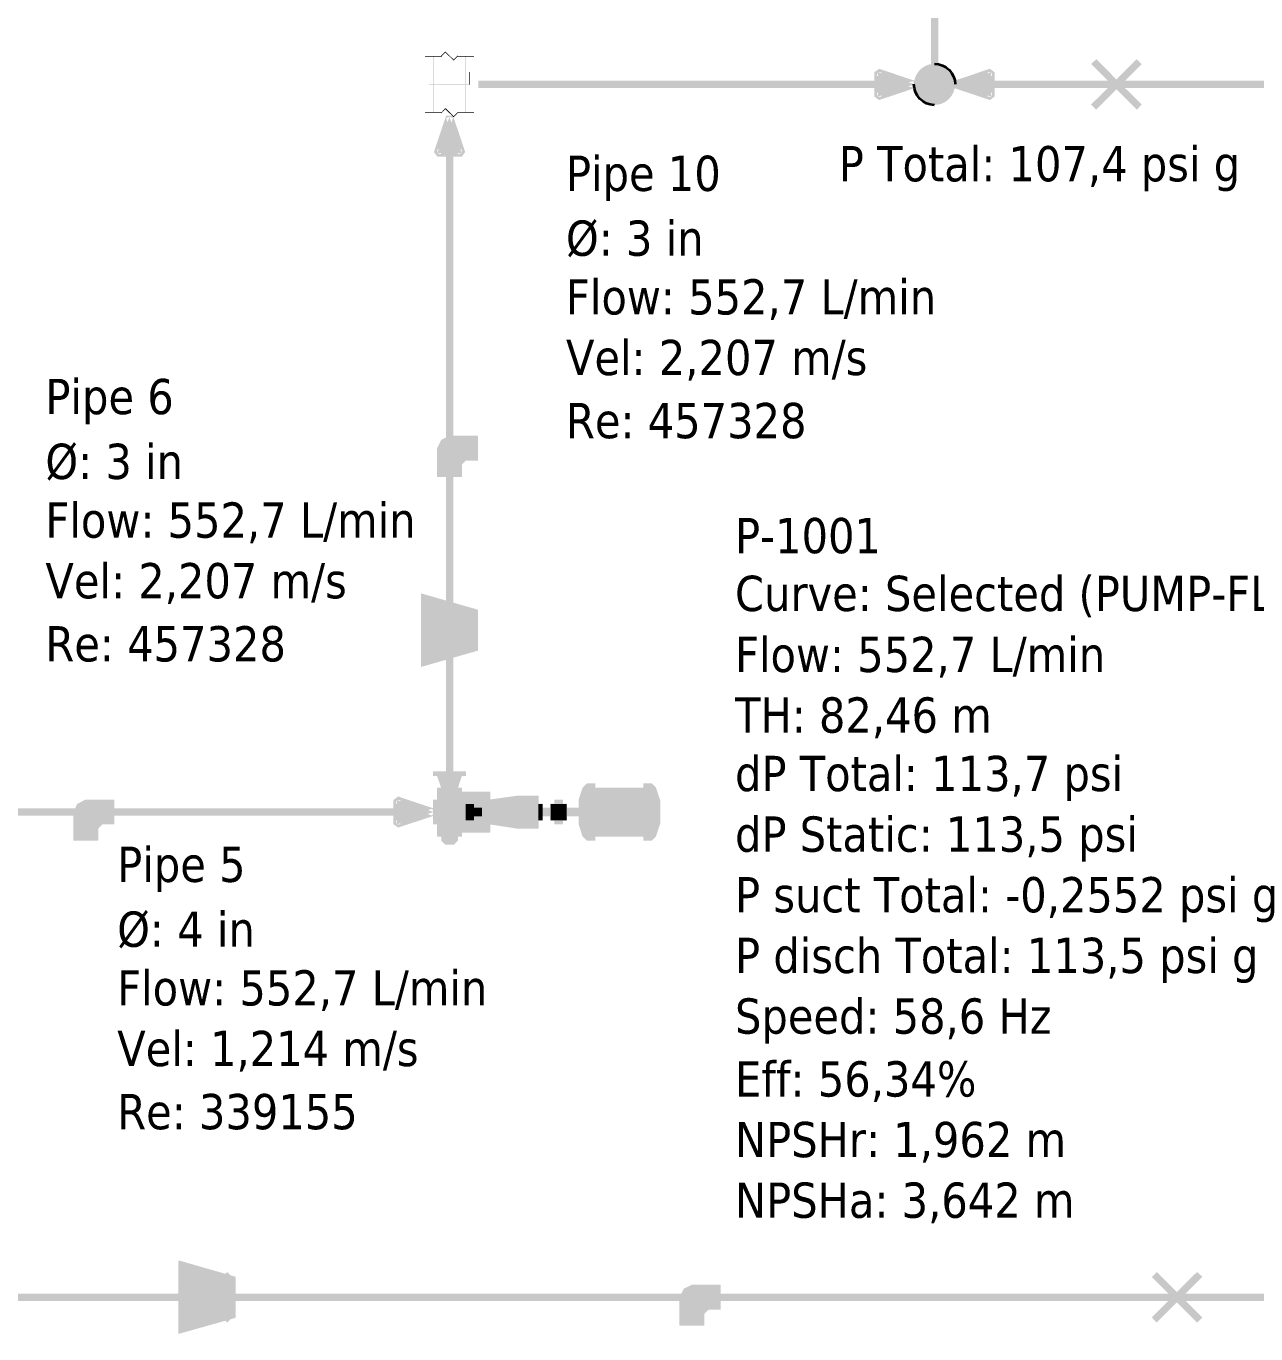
# Model space of a CAD drawing. Header units: inches. Extents: x 0.44 to 8.19, y 2.8 to 6.21.
# Drawn here: x 0.8499 to 1.1335, y 4.0575 to 4.359 of the extents above; entities that cross this region are included whole.
import ezdxf

# ---------------------------------------------------------------- set-up
doc = ezdxf.new("R2010")
doc.units = ezdxf.units.IN
doc.header["$MEASUREMENT"] = 0
for name, color, linetype in [('PDF2_Geometry', 7, 'Continuous'), ('PDF2_Solid Fills', 7, 'Continuous'), ('PDF2_Text', 7, 'Continuous')]:
    doc.layers.add(name, color=color, linetype=linetype)
doc.styles.add('PDF Tahoma', font='tahoma.ttf')

msp = doc.modelspace()

# ---------------------------------------------------------------- hatches: boundary and pattern name
at = {"layer": 'PDF2_Solid Fills', "true_color": 0x6e00ff, "transparency": 33554687}
for points in [[(1.0586, 4.35026), (1.0586, 4.61768), (1.06028, 4.61768), (1.06028, 4.34939), (1.0586, 4.34939)], [(0.95503, 4.3464), (1.04719, 4.3464), (1.04719, 4.34472), (0.95421, 4.34472), (0.95421, 4.3464)], [(0.94672, 4.18712), (0.94672, 4.33057), (0.9484, 4.33057), (0.9484, 4.18625), (0.94672, 4.18625)]]:
    msp.add_hatch(color=190, dxfattribs=at).paths.add_polyline_path(points)
at = {"layer": 'PDF2_Solid Fills', "transparency": 33554687}
for color, points in [(256, [(0.94194, 4.35215), (0.9439, 4.35215), (0.9439, 4.352), (0.94189, 4.352), (0.94189, 4.35215)]), (256, [(0.94569, 4.352), (0.94374, 4.352), (0.94374, 4.35215), (0.94581, 4.35215), (0.94581, 4.352)]), (256, [(0.9439, 4.35211), (0.9439, 4.33897), (0.94374, 4.33897), (0.94374, 4.35215), (0.9439, 4.35215)]), (256, [(0.94667, 4.35297), (0.94569, 4.352), (0.94558, 4.35211), (0.94661, 4.35314), (0.94672, 4.35303)]), (256, [(0.94846, 4.35113), (0.94656, 4.35297), (0.9465, 4.35303), (0.94661, 4.35314), (0.94667, 4.35308), (0.94857, 4.35124), (0.94863, 4.35118), (0.94851, 4.35107)]), (256, [(0.94949, 4.35206), (0.94851, 4.35107), (0.94835, 4.35118), (0.94846, 4.35124), (0.94943, 4.35221), (0.94954, 4.35211)]), (256, [(0.95128, 4.352), (0.94933, 4.352), (0.94933, 4.35215), (0.95139, 4.35215), (0.95139, 4.352)]), (256, [(0.95122, 4.33903), (0.95122, 4.35215), (0.95139, 4.35215), (0.95139, 4.33897), (0.95122, 4.33897)]), (256, [(0.95128, 4.35215), (0.95324, 4.35215), (0.95324, 4.352), (0.95122, 4.352), (0.95122, 4.35215)]), (1, [(1.09733, 4.35081), (1.10194, 4.34614), (1.10254, 4.3456), (1.1014, 4.3444), (1.09554, 4.35026), (1.09674, 4.3514)]), (1, [(1.10661, 4.34967), (1.10194, 4.345), (1.1014, 4.3444), (1.10021, 4.3456), (1.10081, 4.34614), (1.10607, 4.3514), (1.10721, 4.35026)]), (256, [(0.95215, 4.3456), (0.95215, 4.34847), (0.95231, 4.34847), (0.95231, 4.34549), (0.95215, 4.34549)]), (256, [(1.06407, 4.3456, 0.414086), (1.0594, 4.35026), (1.0594, 4.35026, 0.408498), (1.05474, 4.3456), (1.05474, 4.3456, 0.414061), (1.0594, 4.34093), (1.0594, 4.34093, 0.419627)]), (256, [(0.95221, 4.34549), (0.94282, 4.34549), (0.94282, 4.34565), (0.95231, 4.34565), (0.95231, 4.34549)]), (1, [(1.09614, 4.34153), (1.10081, 4.34614), (1.1014, 4.34674), (1.10254, 4.3456), (1.10194, 4.345), (1.09733, 4.34033), (1.09674, 4.33974), (1.09554, 4.34093)]), (1, [(1.10547, 4.34033), (1.10021, 4.3456), (1.1014, 4.34674), (1.10194, 4.34614), (1.10661, 4.34153), (1.10721, 4.34093), (1.10607, 4.33974)]), (256, [(0.94564, 4.33908), (0.94656, 4.34006), (0.94661, 4.34011), (0.94672, 4.33996), (0.94569, 4.33892), (0.94558, 4.33903)]), (256, [(0.94667, 4.34006), (0.94863, 4.33811), (0.94851, 4.338), (0.94846, 4.33806), (0.94656, 4.3399), (0.9465, 4.33996), (0.94661, 4.34011)]), (256, [(0.94194, 4.33914), (0.9439, 4.33914), (0.9439, 4.33897), (0.94189, 4.33897), (0.94189, 4.33914)]), (256, [(0.94385, 4.33914), (0.94581, 4.33914), (0.94581, 4.33897), (0.94374, 4.33897), (0.94374, 4.33914)]), (256, [(0.94846, 4.33817), (0.94943, 4.33914), (0.94954, 4.33903), (0.94851, 4.338), (0.94835, 4.33811)]), (256, [(0.94943, 4.33914), (0.95139, 4.33914), (0.95139, 4.33897), (0.94933, 4.33897), (0.94933, 4.33914)]), (256, [(0.95128, 4.33914), (0.95324, 4.33914), (0.95324, 4.33897), (0.95122, 4.33897), (0.95122, 4.33914)]), (256, [(0.94933, 4.17219), (0.94933, 4.18343), (0.94949, 4.18343), (0.94949, 4.1721), (0.94933, 4.1721)]), (256, [(0.95589, 4.17312), (0.95589, 4.18251), (0.95606, 4.18251), (0.95606, 4.17301), (0.95589, 4.17301)]), (256, [(0.98112, 4.18251), (0.9924, 4.18251), (0.9924, 4.18235), (0.98101, 4.18235), (0.98101, 4.18251)]), (256, [(0.96349, 4.18147), (0.96349, 4.17393), (0.96332, 4.17393), (0.96332, 4.18158), (0.96349, 4.18158)]), (256, [(0.97265, 4.17497), (0.97265, 4.18067), (0.97282, 4.18067), (0.97282, 4.17492), (0.97265, 4.17492)]), (256, [(0.98112, 4.18158), (0.9924, 4.18158), (0.9924, 4.18142), (0.98101, 4.18142), (0.98101, 4.18158)]), (256, [(0.98112, 4.18067), (0.9924, 4.18067), (0.9924, 4.1805), (0.98101, 4.1805), (0.98101, 4.18067)]), (256, [(0.98112, 4.17974), (0.9924, 4.17974), (0.9924, 4.17958), (0.98101, 4.17958), (0.98101, 4.17974)]), (256, [(0.95221, 4.17871), (0.95503, 4.17871), (0.95503, 4.17686), (0.95221, 4.17686)]), (256, [(0.96804, 4.17871), (0.97737, 4.17871), (0.97737, 4.17686), (0.96804, 4.17686)]), (256, [(0.98112, 4.17876), (0.9924, 4.17876), (0.9924, 4.1786), (0.98101, 4.1786), (0.98101, 4.17876)]), (256, [(0.98112, 4.17785), (0.9924, 4.17785), (0.9924, 4.17768), (0.98101, 4.17768), (0.98101, 4.17785)]), (256, [(0.98112, 4.17692), (0.9924, 4.17692), (0.9924, 4.17676), (0.98101, 4.17676), (0.98101, 4.17692)]), (256, [(0.98112, 4.176), (0.9924, 4.176), (0.9924, 4.17583), (0.98101, 4.17583), (0.98101, 4.176)]), (256, [(0.98112, 4.17507), (0.9924, 4.17507), (0.9924, 4.17492), (0.98101, 4.17492), (0.98101, 4.17507)]), (256, [(0.98112, 4.17415), (0.9924, 4.17415), (0.9924, 4.17393), (0.98101, 4.17393), (0.98101, 4.17415)]), (256, [(0.98112, 4.17318), (0.9924, 4.17318), (0.9924, 4.17301), (0.98101, 4.17301), (0.98101, 4.17318)]), (1, [(0.88753, 4.07118), (0.89279, 4.06592), (0.89165, 4.06472), (0.88579, 4.07058), (0.88699, 4.07172)]), (1, [(0.89686, 4.06999), (0.89219, 4.06532), (0.89165, 4.06472), (0.89046, 4.06592), (0.89626, 4.07172), (0.89746, 4.07058)]), (1, [(1.11128, 4.07118), (1.11654, 4.06592), (1.11535, 4.06472), (1.11475, 4.06532), (1.11014, 4.06999), (1.10954, 4.07058), (1.11068, 4.07172)]), (1, [(1.12061, 4.06999), (1.11535, 4.06472), (1.11421, 4.06592), (1.11475, 4.06651), (1.11942, 4.07118), (1.12001, 4.07172), (1.12121, 4.07058)]), (1, [(0.88639, 4.06185), (0.89165, 4.06711), (0.89279, 4.06592), (0.88753, 4.06065), (0.88699, 4.06006), (0.88579, 4.06125)]), (1, [(0.89572, 4.06065), (0.89046, 4.06592), (0.89165, 4.06711), (0.89219, 4.06651), (0.89746, 4.06125), (0.89626, 4.06006)]), (1, [(1.11014, 4.06185), (1.11475, 4.06651), (1.11535, 4.06711), (1.11654, 4.06592), (1.11068, 4.06006), (1.10954, 4.06125)]), (1, [(1.11942, 4.06065), (1.11475, 4.06532), (1.11421, 4.06592), (1.11535, 4.06711), (1.12121, 4.06125), (1.12001, 4.06006)])]:
    msp.add_hatch(color=color, dxfattribs=at).paths.add_polyline_path(points)
h = msp.add_hatch(color=256, dxfattribs=at)
h.paths.add_polyline_path([(1.04665, 4.34918), (1.05501, 4.34636), (1.05501, 4.34478), (1.04665, 4.34196), (1.04551, 4.34278), (1.04551, 4.34836)], flags=0)
h.paths.add_polyline_path([(1.04719, 4.34836), (1.04719, 4.34278), (1.04639, 4.34278), (1.04611, 4.34358), (1.05453, 4.34636), (1.05474, 4.3456), (1.05453, 4.34478), (1.04611, 4.3476), (1.04639, 4.34836)], flags=0)
h = msp.add_hatch(color=256, dxfattribs=at)
h.paths.add_polyline_path([(1.06401, 4.3456, 0.412489), (1.0594, 4.35015)], flags=0)
h.paths.add_polyline_path([(1.0594, 4.35015, 0.409313), (1.05485, 4.3456)], flags=0)
h.paths.add_polyline_path([(1.05485, 4.3456, 0.412461), (1.0594, 4.34099)], flags=0)
h.paths.add_polyline_path([(1.0594, 4.34099, 0.41565), (1.06401, 4.3456)], flags=0)
h.paths.add_polyline_path([(1.0594, 4.34082, 0.409869), (1.06418, 4.3456)], flags=0)
h.paths.add_polyline_path([(1.0594, 4.35032, 0.413128), (1.05469, 4.3456)], flags=0)
at = {"layer": 'PDF2_Solid Fills', "true_color": 0x808080, "transparency": 33554687}
h = msp.add_hatch(color=8, dxfattribs=at)
h.paths.add_polyline_path([(1.07221, 4.34196), (1.06381, 4.34478), (1.06381, 4.34636), (1.07221, 4.34918), (1.07329, 4.34836), (1.07329, 4.34278)], flags=0)
h.paths.add_polyline_path([(1.07167, 4.34278), (1.07167, 4.34836), (1.07249, 4.34836), (1.07275, 4.3476), (1.06435, 4.34478), (1.06407, 4.3456), (1.06435, 4.34636), (1.07275, 4.34358), (1.07249, 4.34278)], flags=0)
for points in [[(1.21978, 4.34472), (1.06326, 4.34472), (1.06326, 4.3464), (1.2206, 4.3464), (1.2206, 4.34472)], [(0.98112, 4.18338), (0.99231, 4.18338), (0.99231, 4.17219), (0.98112, 4.17219)], [(0.97086, 4.17964), (0.97461, 4.17964), (0.97461, 4.17589), (0.97086, 4.17589)], [(0.97179, 4.18056), (0.97369, 4.18056), (0.97369, 4.17497), (0.97179, 4.17497)], [(0.78722, 4.06674), (1.22433, 4.06674), (1.22433, 4.06506), (0.7864, 4.06506), (0.7864, 4.06674)]]:
    msp.add_hatch(color=8, dxfattribs=at).paths.add_polyline_path(points)
at = {"layer": 'PDF2_Solid Fills', "transparency": 33554687}
h = msp.add_hatch(color=256, dxfattribs=at)
h.paths.add_polyline_path([(0.94396, 4.32997), (0.94678, 4.33838), (0.94835, 4.33838), (0.95117, 4.32997), (0.95036, 4.32889), (0.94476, 4.32889)], flags=0)
h.paths.add_polyline_path([(0.94476, 4.33057), (0.95036, 4.33057), (0.95036, 4.32975), (0.94954, 4.32949), (0.94678, 4.33783), (0.94754, 4.33811), (0.94835, 4.33783), (0.94553, 4.32949), (0.94476, 4.32975)], flags=0)
at = {"layer": 'PDF2_Solid Fills', "true_color": 0x6e00ff, "transparency": 33554687}
h = msp.add_hatch(color=190, dxfattribs=at)
h.paths.add_polyline_path([(0.94467, 4.25515), (0.94467, 4.26167), (0.94472, 4.26172), (0.94564, 4.26357), (0.94564, 4.26361), (0.94754, 4.26454), (0.9541, 4.26454), (0.95415, 4.26449), (0.95415, 4.2589), (0.9541, 4.25879), (0.95128, 4.25879), (0.95128, 4.2589), (0.95133, 4.25885), (0.95042, 4.25786), (0.95036, 4.25797), (0.95047, 4.25797), (0.95047, 4.25515), (0.95036, 4.25504), (0.94476, 4.25504)], flags=0)
h.paths.add_polyline_path([(0.94476, 4.25521), (0.95036, 4.25521), (0.95036, 4.25515), (0.95025, 4.25515), (0.95025, 4.25792), (0.95031, 4.25803), (0.95122, 4.25896), (0.9541, 4.25896), (0.9541, 4.2589), (0.954, 4.2589), (0.954, 4.26449), (0.9541, 4.26449), (0.9541, 4.26438), (0.94754, 4.26438), (0.94754, 4.26449), (0.9476, 4.26438), (0.94575, 4.26346), (0.94569, 4.26357), (0.94575, 4.26351), (0.94482, 4.26161), (0.94476, 4.26167), (0.94482, 4.26167), (0.94482, 4.25515), (0.94476, 4.25515)], flags=0)
at = {"layer": 'PDF2_Solid Fills', "true_color": 0xc0c0c0, "transparency": 33554687}
for points in [[(0.94476, 4.25515), (0.94476, 4.26167), (0.94569, 4.26357), (0.94754, 4.26449), (0.9541, 4.26449), (0.9541, 4.2589), (0.95128, 4.2589), (0.95036, 4.25792), (0.95036, 4.25515)], [(0.94103, 4.22814), (0.94103, 4.21132), (0.9541, 4.21506), (0.9541, 4.22439)], [(0.86083, 4.17122), (0.86083, 4.17779), (0.86182, 4.17964), (0.86367, 4.18056), (0.87017, 4.18056), (0.87017, 4.17497), (0.8674, 4.17497), (0.86649, 4.17404), (0.86649, 4.17122)], [(0.95128, 4.18056), (0.95503, 4.18056), (0.95503, 4.17497), (0.95128, 4.17497)], [(0.8851, 4.07428), (0.8851, 4.05751), (0.89817, 4.06125), (0.89817, 4.07058)], [(1.00071, 4.0594), (1.00071, 4.06592), (1.00162, 4.06776), (1.00347, 4.06868), (1.01004, 4.06868), (1.01004, 4.0631), (1.00722, 4.0631), (1.00629, 4.06218), (1.00629, 4.0594)]]:
    msp.add_hatch(color=9, dxfattribs=at).paths.add_polyline_path(points)
at = {"layer": 'PDF2_Solid Fills', "true_color": 0x6e00ff, "transparency": 33554687}
h = msp.add_hatch(color=190, dxfattribs=at)
h.paths.add_polyline_path([(0.94114, 4.22814), (0.94114, 4.21132), (0.94103, 4.21132), (0.94103, 4.21143), (0.95404, 4.21517), (0.9541, 4.21506), (0.954, 4.21506), (0.954, 4.22439), (0.9541, 4.22439), (0.95404, 4.22428), (0.94103, 4.22803), (0.94103, 4.22814)], flags=0)
h.paths.add_polyline_path([(0.94108, 4.22819), (0.9541, 4.22444), (0.95415, 4.22439), (0.95415, 4.21506), (0.9541, 4.215), (0.94108, 4.21126), (0.94097, 4.21132), (0.94097, 4.22814)], flags=0)
at = {"layer": 'PDF2_Solid Fills', "transparency": 33554687}
h = msp.add_hatch(color=256, dxfattribs=at)
h.paths.add_polyline_path([(0.94385, 4.18718), (0.95128, 4.18718), (0.95139, 4.18712), (0.95139, 4.18614), (0.95128, 4.18608), (0.94385, 4.18608), (0.94374, 4.18614), (0.94374, 4.18712)], flags=0)
h.paths.add_polyline_path([(0.9439, 4.18712), (0.9439, 4.18614), (0.94385, 4.18614), (0.94385, 4.18625), (0.95128, 4.18625), (0.95128, 4.18614), (0.95122, 4.18614), (0.95122, 4.18712), (0.95128, 4.18712), (0.95128, 4.18701), (0.94385, 4.18701), (0.94385, 4.18712)], flags=0)
at = {"layer": 'PDF2_Solid Fills', "true_color": 0x00c000, "transparency": 33554687}
for points in [[(0.94385, 4.18712), (0.95128, 4.18712), (0.95128, 4.18615), (0.94385, 4.18615)], [(0.94476, 4.18614), (0.95036, 4.18614), (0.94943, 4.18338), (0.94943, 4.17122), (0.94851, 4.17031), (0.94661, 4.17031), (0.94569, 4.17122), (0.94569, 4.18338)], [(0.94476, 4.18338), (0.94568, 4.18338), (0.94568, 4.17219), (0.94476, 4.17219)], [(0.94943, 4.18338), (0.95035, 4.18338), (0.95035, 4.17219), (0.94943, 4.17219)], [(0.95036, 4.18246), (0.95687, 4.18246), (0.95687, 4.17312), (0.95036, 4.17312)], [(0.97928, 4.18431), (0.98112, 4.18431), (0.98112, 4.17122), (0.97928, 4.17122), (0.97831, 4.17219), (0.97737, 4.17497), (0.97737, 4.18056), (0.97831, 4.18338)], [(0.99229, 4.18431), (0.99419, 4.18431), (0.99511, 4.18338), (0.99604, 4.18056), (0.99604, 4.17497), (0.99511, 4.17219), (0.99419, 4.17122), (0.99229, 4.17122)], [(0.94385, 4.18056), (0.94476, 4.18056), (0.94476, 4.17497), (0.94385, 4.17497)], [(0.95128, 4.18056), (0.95219, 4.18056), (0.95219, 4.17497), (0.95128, 4.17497)], [(0.95128, 4.17964), (0.95318, 4.17964), (0.95318, 4.17589), (0.95128, 4.17589)], [(0.95687, 4.18056), (0.96343, 4.18147), (0.96804, 4.18147), (0.96804, 4.17404), (0.96343, 4.17404), (0.95687, 4.17497)], [(0.96804, 4.17964), (0.96901, 4.17964), (0.96901, 4.17589), (0.96804, 4.17589)]]:
    msp.add_hatch(color=92, dxfattribs=at).paths.add_polyline_path(points)
at = {"layer": 'PDF2_Solid Fills', "transparency": 33554687}
h = msp.add_hatch(color=256, dxfattribs=at)
h.paths.add_polyline_path([(0.94476, 4.18625), (0.95036, 4.18625), (0.95042, 4.18614), (0.94949, 4.18332), (0.94943, 4.18338), (0.94949, 4.18338), (0.94949, 4.17117), (0.94857, 4.17025), (0.94656, 4.17025), (0.94564, 4.17117), (0.94564, 4.18338), (0.94569, 4.18338), (0.94564, 4.18332), (0.94467, 4.18614)], flags=0)
h.paths.add_polyline_path([(0.94482, 4.18619), (0.94581, 4.18338), (0.94581, 4.17122), (0.94569, 4.17122), (0.94575, 4.17133), (0.94667, 4.17036), (0.94661, 4.17031), (0.94661, 4.17042), (0.94851, 4.17042), (0.94851, 4.17031), (0.94846, 4.17036), (0.94938, 4.17133), (0.94943, 4.17122), (0.94933, 4.17122), (0.94933, 4.18338), (0.95031, 4.18619), (0.95036, 4.18614), (0.95036, 4.18608), (0.94476, 4.18608), (0.94476, 4.18614)], flags=0)
h = msp.add_hatch(color=256, dxfattribs=at)
h.paths.add_polyline_path([(0.94476, 4.18343), (0.94569, 4.18343), (0.94581, 4.18338), (0.94581, 4.17219), (0.94569, 4.1721), (0.94476, 4.1721), (0.94467, 4.17219), (0.94467, 4.18338)], flags=0)
h.paths.add_polyline_path([(0.94482, 4.18338), (0.94482, 4.17219), (0.94476, 4.17219), (0.94476, 4.17225), (0.94569, 4.17225), (0.94569, 4.17219), (0.94564, 4.17219), (0.94564, 4.18338), (0.94569, 4.18338), (0.94569, 4.18326), (0.94476, 4.18326), (0.94476, 4.18338)], flags=0)
h = msp.add_hatch(color=256, dxfattribs=at)
h.paths.add_polyline_path([(0.95036, 4.18326), (0.94943, 4.18326), (0.94943, 4.18338), (0.94949, 4.18338), (0.94949, 4.17219), (0.94943, 4.17219), (0.94943, 4.17225), (0.95036, 4.17225), (0.95036, 4.17219), (0.95025, 4.17219), (0.95025, 4.18338), (0.95036, 4.18338)], flags=0)
h.paths.add_polyline_path([(0.95047, 4.18338), (0.95047, 4.17219), (0.95036, 4.1721), (0.94943, 4.1721), (0.94933, 4.17219), (0.94933, 4.18338), (0.94943, 4.18343), (0.95036, 4.18343)], flags=0)
h = msp.add_hatch(color=256, dxfattribs=at)
h.paths.add_polyline_path([(0.95036, 4.18251), (0.95687, 4.18251), (0.95697, 4.18246), (0.95697, 4.17312), (0.95687, 4.17301), (0.95036, 4.17301), (0.95025, 4.17312), (0.95025, 4.18246)], flags=0)
h.paths.add_polyline_path([(0.95047, 4.18246), (0.95047, 4.17312), (0.95036, 4.17312), (0.95036, 4.17318), (0.95687, 4.17318), (0.95687, 4.17312), (0.95682, 4.17312), (0.95682, 4.18246), (0.95687, 4.18246), (0.95687, 4.18235), (0.95036, 4.18235), (0.95036, 4.18246)], flags=0)
h = msp.add_hatch(color=256, dxfattribs=at)
h.paths.add_polyline_path([(0.97928, 4.1844), (0.98112, 4.1844), (0.98122, 4.18431), (0.98122, 4.17122), (0.98112, 4.17117), (0.97922, 4.17117), (0.97825, 4.17215), (0.97732, 4.17497), (0.97732, 4.18061), (0.97825, 4.18338), (0.97825, 4.18343), (0.97922, 4.18435)], flags=0)
h.paths.add_polyline_path([(0.97933, 4.18425), (0.9784, 4.18332), (0.97831, 4.18338), (0.9784, 4.18332), (0.97749, 4.18056), (0.97737, 4.18056), (0.97749, 4.18056), (0.97749, 4.17497), (0.97737, 4.17497), (0.97749, 4.17503), (0.9784, 4.17219), (0.97831, 4.17219), (0.9784, 4.17225), (0.97933, 4.17133), (0.97928, 4.17122), (0.97928, 4.17133), (0.98112, 4.17133), (0.98112, 4.17122), (0.98101, 4.17122), (0.98101, 4.18431), (0.98112, 4.18431), (0.98112, 4.18419), (0.97928, 4.18419), (0.97928, 4.18431)], flags=0)
h = msp.add_hatch(color=256, dxfattribs=at)
h.paths.add_polyline_path([(0.98112, 4.18343), (0.99229, 4.18343), (0.9924, 4.18338), (0.9924, 4.17219), (0.99229, 4.1721), (0.98112, 4.1721), (0.98101, 4.17219), (0.98101, 4.18338)], flags=0)
h.paths.add_polyline_path([(0.98122, 4.18338), (0.98122, 4.17219), (0.98112, 4.17219), (0.98112, 4.17225), (0.99229, 4.17225), (0.99229, 4.17219), (0.99224, 4.17219), (0.99224, 4.18338), (0.99229, 4.18338), (0.99229, 4.18326), (0.98112, 4.18326), (0.98112, 4.18338)], flags=0)
h = msp.add_hatch(color=256, dxfattribs=at)
h.paths.add_polyline_path([(0.99229, 4.1844), (0.99419, 4.1844), (0.99517, 4.18343), (0.99517, 4.18338), (0.9961, 4.18061), (0.99615, 4.18056), (0.99615, 4.17497), (0.9961, 4.17497), (0.99517, 4.17215), (0.99425, 4.17117), (0.99229, 4.17117), (0.99224, 4.17122), (0.99224, 4.18431)], flags=0)
h.paths.add_polyline_path([(0.9924, 4.18431), (0.9924, 4.17122), (0.99229, 4.17122), (0.99229, 4.17133), (0.99419, 4.17133), (0.99419, 4.17122), (0.99414, 4.17133), (0.99507, 4.17225), (0.99511, 4.17219), (0.99501, 4.17219), (0.99599, 4.17503), (0.99604, 4.17497), (0.99593, 4.17497), (0.99593, 4.18056), (0.99604, 4.18056), (0.99599, 4.18056), (0.99501, 4.18332), (0.99511, 4.18338), (0.99507, 4.18332), (0.99414, 4.18425), (0.99419, 4.18431), (0.99419, 4.18419), (0.99229, 4.18419), (0.99229, 4.18431)], flags=0)
at = {"layer": 'PDF2_Solid Fills', "true_color": 0x0008ff, "transparency": 33554687}
h = msp.add_hatch(color=5, dxfattribs=at)
h.paths.add_polyline_path([(0.86079, 4.17122), (0.86079, 4.17779), (0.86171, 4.17969), (0.86176, 4.17969), (0.86361, 4.18067), (0.87017, 4.18067), (0.87028, 4.18056), (0.87028, 4.17497), (0.87017, 4.17492), (0.8674, 4.17492), (0.8674, 4.17497), (0.86746, 4.17492), (0.86654, 4.17399), (0.86649, 4.17404), (0.86654, 4.17404), (0.86654, 4.17128), (0.86649, 4.17117), (0.86083, 4.17117), (0.86079, 4.17128)], flags=0)
h.paths.add_polyline_path([(0.86083, 4.17133), (0.86649, 4.17133), (0.86649, 4.17122), (0.86638, 4.17122), (0.86638, 4.1741), (0.86735, 4.17503), (0.8674, 4.17507), (0.87017, 4.17507), (0.87017, 4.17497), (0.87011, 4.17497), (0.87011, 4.18056), (0.87017, 4.18056), (0.87017, 4.1805), (0.86367, 4.1805), (0.86367, 4.18056), (0.86372, 4.1805), (0.86182, 4.17958), (0.86182, 4.17964), (0.86187, 4.17958), (0.86094, 4.17774), (0.86083, 4.17779), (0.86094, 4.17779), (0.86094, 4.17122), (0.86083, 4.17122)], flags=0)
at = {"layer": 'PDF2_Solid Fills', "transparency": 33554687}
h = msp.add_hatch(color=256, dxfattribs=at)
h.paths.add_polyline_path([(0.93571, 4.18137), (0.94412, 4.17854), (0.94412, 4.17697), (0.93571, 4.17421), (0.93462, 4.17497), (0.93462, 4.18056)], flags=0)
h.paths.add_polyline_path([(0.93625, 4.18056), (0.93625, 4.17497), (0.93544, 4.17497), (0.93517, 4.17578), (0.94358, 4.17854), (0.94385, 4.17779), (0.94358, 4.17697), (0.93517, 4.17979), (0.93544, 4.18056)], flags=0)
h = msp.add_hatch(color=256, dxfattribs=at)
h.paths.add_polyline_path([(0.94385, 4.18067), (0.94476, 4.18067), (0.94482, 4.18056), (0.94482, 4.17497), (0.94476, 4.17492), (0.94385, 4.17492), (0.94374, 4.17497), (0.94374, 4.18056)], flags=0)
h.paths.add_polyline_path([(0.9439, 4.18056), (0.9439, 4.17497), (0.94385, 4.17497), (0.94385, 4.17507), (0.94476, 4.17507), (0.94476, 4.17497), (0.94467, 4.17497), (0.94467, 4.18056), (0.94476, 4.18056), (0.94476, 4.1805), (0.94385, 4.1805), (0.94385, 4.18056)], flags=0)
h = msp.add_hatch(color=256, dxfattribs=at)
h.paths.add_polyline_path([(0.95128, 4.18067), (0.95503, 4.18067), (0.95508, 4.18056), (0.95508, 4.17497), (0.95503, 4.17492), (0.95128, 4.17492), (0.95122, 4.17497), (0.95122, 4.18056)], flags=0)
h.paths.add_polyline_path([(0.95139, 4.18056), (0.95139, 4.17497), (0.95128, 4.17497), (0.95128, 4.17507), (0.95503, 4.17507), (0.95503, 4.17497), (0.95492, 4.17497), (0.95492, 4.18056), (0.95503, 4.18056), (0.95503, 4.1805), (0.95128, 4.1805), (0.95128, 4.18056)], flags=0)
h = msp.add_hatch(color=256, dxfattribs=at)
h.paths.add_polyline_path([(0.95139, 4.18056), (0.95139, 4.17497), (0.95128, 4.17497), (0.95128, 4.17507), (0.95221, 4.17507), (0.95221, 4.17497), (0.95215, 4.17497), (0.95215, 4.18056), (0.95221, 4.18056), (0.95221, 4.1805), (0.95128, 4.1805), (0.95128, 4.18056)], flags=0)
h.paths.add_polyline_path([(0.95128, 4.18067), (0.95221, 4.18067), (0.95231, 4.18056), (0.95231, 4.17497), (0.95221, 4.17492), (0.95128, 4.17492), (0.95122, 4.17497), (0.95122, 4.18056)], flags=0)
h = msp.add_hatch(color=256, dxfattribs=at)
h.paths.add_polyline_path([(0.95324, 4.17964), (0.95324, 4.17589), (0.95318, 4.17583), (0.95128, 4.17583), (0.95122, 4.17589), (0.95122, 4.17964), (0.95128, 4.17974), (0.95318, 4.17974)], flags=0)
h.paths.add_polyline_path([(0.95318, 4.17958), (0.95128, 4.17958), (0.95128, 4.17964), (0.95139, 4.17964), (0.95139, 4.17589), (0.95128, 4.17589), (0.95128, 4.176), (0.95318, 4.176), (0.95318, 4.17589), (0.95307, 4.17589), (0.95307, 4.17964), (0.95318, 4.17964)], flags=0)
h = msp.add_hatch(color=256, dxfattribs=at)
h.paths.add_polyline_path([(0.95687, 4.18067), (0.96337, 4.18158), (0.96804, 4.18158), (0.96815, 4.18147), (0.96815, 4.17404), (0.96804, 4.17393), (0.96337, 4.17393), (0.95687, 4.17492), (0.95682, 4.17497), (0.95682, 4.18056)], flags=0)
h.paths.add_polyline_path([(0.95697, 4.18056), (0.95697, 4.17497), (0.95687, 4.17497), (0.95692, 4.17507), (0.96343, 4.17415), (0.96343, 4.17404), (0.96343, 4.17415), (0.96804, 4.17415), (0.96804, 4.17404), (0.96799, 4.17404), (0.96799, 4.18147), (0.96804, 4.18147), (0.96804, 4.18142), (0.96343, 4.18142), (0.96343, 4.18147), (0.96343, 4.18142), (0.95692, 4.1805), (0.95687, 4.18056)], flags=0)
h = msp.add_hatch(color=256, dxfattribs=at)
h.paths.add_polyline_path([(0.96804, 4.17974), (0.96903, 4.17974), (0.96907, 4.17964), (0.96907, 4.17589), (0.96903, 4.17583), (0.96804, 4.17583), (0.96799, 4.17589), (0.96799, 4.17964)], flags=0)
h.paths.add_polyline_path([(0.96815, 4.17964), (0.96815, 4.17589), (0.96804, 4.17589), (0.96804, 4.176), (0.96903, 4.176), (0.96903, 4.17589), (0.96892, 4.17589), (0.96892, 4.17964), (0.96903, 4.17964), (0.96903, 4.17958), (0.96804, 4.17958), (0.96804, 4.17964)], flags=0)
h = msp.add_hatch(color=256, dxfattribs=at)
h.paths.add_polyline_path([(0.97086, 4.17974), (0.97461, 4.17974), (0.97467, 4.17964), (0.97467, 4.17589), (0.97461, 4.17583), (0.97086, 4.17583), (0.97076, 4.17589), (0.97076, 4.17964)], flags=0)
h.paths.add_polyline_path([(0.97097, 4.17964), (0.97097, 4.17589), (0.97086, 4.17589), (0.97086, 4.176), (0.97461, 4.176), (0.97461, 4.17589), (0.9745, 4.17589), (0.9745, 4.17964), (0.97461, 4.17964), (0.97461, 4.17958), (0.97086, 4.17958), (0.97086, 4.17964)], flags=0)
h = msp.add_hatch(color=256, dxfattribs=at)
h.paths.add_polyline_path([(0.97179, 4.18067), (0.97368, 4.18067), (0.97374, 4.18056), (0.97374, 4.17497), (0.97368, 4.17492), (0.97179, 4.17492), (0.97174, 4.17497), (0.97174, 4.18056)], flags=0)
h.paths.add_polyline_path([(0.9719, 4.18056), (0.9719, 4.17497), (0.97179, 4.17497), (0.97179, 4.17507), (0.97368, 4.17507), (0.97368, 4.17497), (0.97358, 4.17497), (0.97358, 4.18056), (0.97368, 4.18056), (0.97368, 4.1805), (0.97179, 4.1805), (0.97179, 4.18056)], flags=0)
at = {"layer": 'PDF2_Solid Fills', "true_color": 0x0008ff, "transparency": 33554687}
msp.add_hatch(color=5, dxfattribs=at).paths.add_polyline_path([(0.78722, 4.1786), (0.93625, 4.1786), (0.93625, 4.17692), (0.7864, 4.17692), (0.7864, 4.1786)])
at = {"layer": 'PDF2_Solid Fills', "transparency": 33554687}
h = msp.add_hatch(color=256, dxfattribs=at)
h.paths.add_polyline_path([(0.95221, 4.17876), (0.95503, 4.17876), (0.95508, 4.17871), (0.95508, 4.17686), (0.95503, 4.17676), (0.95221, 4.17676), (0.95215, 4.17686), (0.95215, 4.17871)], flags=0)
h.paths.add_polyline_path([(0.95231, 4.17871), (0.95231, 4.17686), (0.95221, 4.17686), (0.95221, 4.17692), (0.95503, 4.17692), (0.95503, 4.17686), (0.95492, 4.17686), (0.95492, 4.17871), (0.95503, 4.17871), (0.95503, 4.1786), (0.95221, 4.1786), (0.95221, 4.17871)], flags=0)
h = msp.add_hatch(color=256, dxfattribs=at)
h.paths.add_polyline_path([(0.96804, 4.17876), (0.97737, 4.17876), (0.97749, 4.17871), (0.97749, 4.17686), (0.97737, 4.17676), (0.96804, 4.17676), (0.96799, 4.17686), (0.96799, 4.17871)], flags=0)
h.paths.add_polyline_path([(0.96815, 4.17871), (0.96815, 4.17686), (0.96804, 4.17686), (0.96804, 4.17692), (0.97737, 4.17692), (0.97737, 4.17686), (0.97732, 4.17686), (0.97732, 4.17871), (0.97737, 4.17871), (0.97737, 4.1786), (0.96804, 4.1786), (0.96804, 4.17871)], flags=0)
at = {"layer": 'PDF2_Solid Fills', "true_color": 0x808080, "transparency": 33554687}
h = msp.add_hatch(color=8, dxfattribs=at)
h.paths.add_polyline_path([(0.88519, 4.07428), (0.88519, 4.05751), (0.8851, 4.05751), (0.8851, 4.05761), (0.89811, 4.06131), (0.89817, 4.06125), (0.89806, 4.06125), (0.89806, 4.07058), (0.89817, 4.07058), (0.89811, 4.07047), (0.8851, 4.07422), (0.8851, 4.07428)], flags=0)
h.paths.add_polyline_path([(0.88514, 4.07438), (0.89817, 4.07064), (0.89822, 4.07058), (0.89822, 4.06125), (0.89817, 4.06114), (0.88514, 4.05746), (0.88504, 4.05751), (0.88504, 4.07428)], flags=0)
h = msp.add_hatch(color=8, dxfattribs=at)
h.paths.add_polyline_path([(1.0006, 4.0594), (1.0006, 4.06592), (1.00157, 4.06782), (1.00157, 4.06787), (1.00347, 4.06879), (1.01004, 4.06879), (1.0101, 4.06868), (1.0101, 4.0631), (1.01004, 4.06304), (1.00722, 4.06304), (1.00722, 4.0631), (1.00726, 4.06304), (1.00635, 4.06212), (1.00629, 4.06218), (1.00635, 4.06218), (1.00635, 4.0594), (1.00629, 4.05931), (1.00071, 4.05931)], flags=0)
h.paths.add_polyline_path([(1.00071, 4.05946), (1.00629, 4.05946), (1.00629, 4.0594), (1.00618, 4.0594), (1.00618, 4.06218), (1.00722, 4.06321), (1.01004, 4.06321), (1.01004, 4.0631), (1.00993, 4.0631), (1.00993, 4.06868), (1.01004, 4.06868), (1.01004, 4.06863), (1.00347, 4.06863), (1.00347, 4.06868), (1.00353, 4.06863), (1.00168, 4.06771), (1.00162, 4.06776), (1.00168, 4.06776), (1.00076, 4.06586), (1.00071, 4.06592), (1.00076, 4.06592), (1.00076, 4.0594), (1.00071, 4.0594)], flags=0)

# ---------------------------------------------------------------- linework, layer by layer
at = {"layer": 'PDF2_Geometry', "lineweight": 35, "transparency": 33554687}
for points in [[(1.0594, 4.35032), (1.06201, 4.35032), (1.06418, 4.34819), (1.06418, 4.3456)], [(1.0594, 4.34082), (1.05681, 4.34082), (1.05469, 4.34299), (1.05469, 4.3456)]]:
    msp.add_open_spline(points, degree=3, dxfattribs=at)
at = {"layer": 'PDF2_Solid Fills', "transparency": 33554687}
for points in [[(1.04639, 4.34836), (1.05474, 4.3456), (1.04639, 4.34278)], [(0.94476, 4.32975), (0.94754, 4.33811), (0.95036, 4.32975)], [(0.93544, 4.18056), (0.94385, 4.17779), (0.93544, 4.17497)]]:
    msp.add_solid(points, dxfattribs=at)
at = {"layer": 'PDF2_Solid Fills', "color": 9, "true_color": 0xc0c0c0, "transparency": 33554687}
msp.add_solid([(1.07249, 4.34278), (1.06407, 4.3456), (1.07249, 4.34836)], dxfattribs=at)

# ---------------------------------------------------------------- texts
at = {"layer": 'PDF2_Text', "transparency": 33554687, "attachment_point": 4, "style": 'PDF Tahoma'}
for s, insert, char_height in [('P Total: 107,4 psi g', (1.03734, 4.32613), 0.0081332), ('Pipe 10', (0.97442, 4.32391), 0.008133), ('Ø: 3 in', (0.97442, 4.30993), 0.008133), ('Flow: 552,7 L/min', (0.97442, 4.29594), 0.0081332), ('Vel: 2,207 m/s', (0.97442, 4.28196), 0.0081332), ('Pipe 6', (0.85435, 4.27244), 0.008133), ('Re: 457328', (0.97442, 4.26798), 0.008133), ('Ø: 3 in', (0.85435, 4.25846), 0.008133), ('Flow: 552,7 L/min', (0.85435, 4.24447), 0.0081332), ('P-1001', (1.01341, 4.24146), 0.008133), ('Vel: 2,207 m/s', (0.85435, 4.23049), 0.0081332), ('Curve: Selected (PUMP-FLO)', (1.01341, 4.22747), 0.0081332), ('Re: 457328', (0.85435, 4.21651), 0.008133), ('Flow: 552,7 L/min', (1.01341, 4.21349), 0.0081332), ('TH: 82,46 m', (1.01341, 4.19951), 0.0081332), ('dP Total: 113,7 psi', (1.01341, 4.18552), 0.0081332), ('dP Static: 113,5 psi', (1.01341, 4.17154), 0.0081332), ('Pipe 5', (0.87091, 4.16457), 0.008133), ('P suct Total: -0,2552 psi g', (1.01341, 4.15756), 0.0081332), ('Ø: 4 in', (0.87091, 4.15059), 0.008133), ('P disch Total: 113,5 psi g', (1.01341, 4.14357), 0.0081332), ('Flow: 552,7 L/min', (0.87091, 4.1366), 0.0081332), ('Speed: 58,6 Hz', (1.01341, 4.12959), 0.0081332), ('Vel: 1,214 m/s', (0.87091, 4.12262), 0.0081332), ('Eff: 56,34%', (1.01341, 4.1156), 0.0081332), ('Re: 339155', (0.87091, 4.10863), 0.008133), ('NPSHr: 1,962 m', (1.01341, 4.10162), 0.0081332), ('NPSHa: 3,642 m', (1.01341, 4.08764), 0.0081332)]:
    msp.add_mtext(s, dxfattribs=dict(at, insert=insert, char_height=char_height))

doc.saveas('drawing.dxf')
